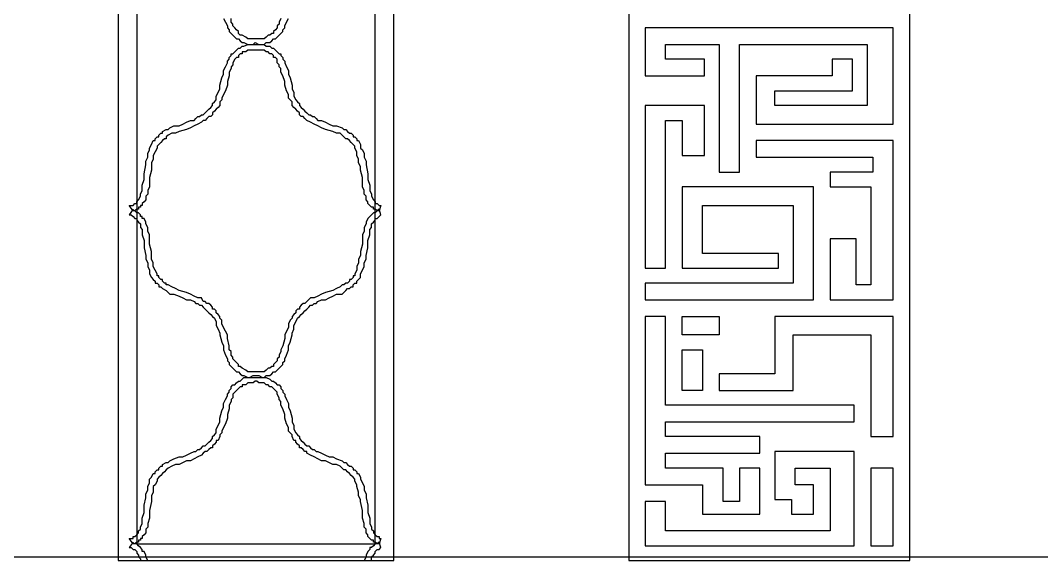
# Model space of a CAD drawing. Extents: x -66030 to 95157, y -13132 to 45879.
# Drawn here: x 16455 to 18611, y 31861 to 33002 of the extents above; entities that cross this region are included whole.
import ezdxf

# ---------------------------------------------------------------- set-up
doc = ezdxf.new("R2010")
doc.units = 0
doc.header["$LTSCALE"] = 100
doc.header["$MEASUREMENT"] = 0
doc.layers.add('3', color=11, linetype='CONTINUOUS')

msp = doc.modelspace()

# ---------------------------------------------------------------- linework, layer by layer
at = {"layer": '3', "color": 2}
msp.add_line((-66009.4, 31868.9), (90873, 31868.9), dxfattribs=at)
at = {"layer": '3'}
for points in [[(17243.3, 36837.3), (16661.3, 36837.3), (16661.3, 31861.1), (17243.3, 31861.1), (17243.3, 36837.3)], [(17243.3, 36837.3), (16661.3, 36837.3), (16661.3, 31861.1), (17243.3, 31861.1), (17243.3, 36837.3)], [(18333.1, 36837.3), (17739.4, 36837.3), (17739.4, 35189), (17739.4, 35157.8), (17739.4, 33540.7), (17739.4, 33509.4), (17739.4, 31861.1), (18333.1, 31861.1), (18333.1, 33509.4), (18333.1, 33540.7), (18333.1, 35157.8), (18333.1, 35189), (18333.1, 36837.3)], [(17204.3, 36798.3), (16700.4, 36798.3), (16700.4, 31896.3), (17204.3, 31896.3), (17204.3, 36798.3)], [(17204.3, 36798.3), (16700.4, 36798.3), (16700.4, 31896.3), (17204.3, 31896.3), (17204.3, 36798.3)], [(17774.5, 32986), (17774.5, 32884.5), (17899.5, 32884.5), (17899.5, 32919.6), (17817.5, 32919.6), (17817.5, 32950.9), (17930.8, 32950.9), (17930.8, 32950.9), (17930.8, 32681.4), (17973.7, 32681.4), (17973.7, 32950.9), (17977.6, 32950.9), (17977.6, 32950.9), (18243.2, 32950.9), (18243.2, 32950.9), (18243.2, 32822), (18239.3, 32822), (18239.3, 32822), (18048, 32822), (18048, 32853.2), (18212, 32853.2), (18212, 32919.6), (18169, 32919.6), (18169, 32884.5), (18008.9, 32884.5), (18008.9, 32782.9), (18297.9, 32782.9), (18297.9, 32986), (17774.5, 32986)], [(16684.8, 32611.1), (16688.7, 32611.1), (16692.6, 32611.1), (16692.6, 32611.1), (16696.5, 32615), (16700.4, 32615), (16700.4, 32618.9), (16704.3, 32622.8), (16704.3, 32622.8), (16708.2, 32630.6), (16708.2, 32634.5), (16712.1, 32642.3), (16712.1, 32646.2), (16712.1, 32654), (16716, 32665.7), (16716, 32677.5), (16719.9, 32697), (16719.9, 32704.8), (16723.8, 32712.6), (16723.8, 32720.4), (16727.7, 32728.2), (16727.7, 32732.1), (16731.6, 32740), (16735.5, 32747.8), (16739.5, 32747.8), (16739.5, 32751.7), (16743.4, 32755.6), (16747.3, 32755.6), (16747.3, 32759.5), (16751.2, 32763.4), (16755.1, 32763.4), (16755.1, 32767.3), (16762.9, 32771.2), (16766.8, 32771.2), (16770.7, 32775.1), (16778.5, 32779), (16790.2, 32779), (16798, 32782.9), (16805.9, 32786.8), (16813.7, 32790.7), (16821.5, 32790.7), (16825.4, 32794.6), (16829.3, 32798.5), (16833.2, 32798.5), (16837.1, 32802.5), (16841, 32802.5), (16844.9, 32806.4), (16848.8, 32810.3), (16852.7, 32814.2), (16856.6, 32818.1), (16860.5, 32822), (16860.5, 32825.9), (16864.4, 32829.8), (16868.3, 32833.7), (16868.3, 32841.5), (16872.3, 32849.3), (16876.2, 32857.1), (16876.2, 32865), (16880.1, 32880.6), (16884, 32888.4), (16884, 32896.2), (16887.9, 32904), (16891.8, 32911.8), (16891.8, 32915.7), (16895.7, 32919.6), (16895.7, 32923.5), (16899.6, 32927.4), (16899.6, 32931.4), (16903.5, 32931.4), (16907.4, 32935.3), (16911.3, 32939.2), (16915.2, 32943.1), (16919.1, 32943.1), (16923, 32947), (16926.9, 32947), (16934.8, 32950.9), (16938.7, 32950.9), (16946.5, 32950.9), (16950.4, 32954.8), (16950.4, 32954.8), (16958.2, 32950.9), (16966, 32950.9), (16969.9, 32950.9), (16973.8, 32947), (16981.6, 32947), (16985.5, 32943.1), (16989.4, 32943.1), (16993.3, 32939.2), (16997.2, 32935.3), (17001.2, 32931.4), (17005.1, 32931.4), (17005.1, 32927.4), (17009, 32923.5), (17009, 32919.6), (17012.9, 32915.7), (17012.9, 32911.8), (17016.8, 32904), (17020.7, 32896.2), (17020.7, 32888.4), (17024.6, 32880.6), (17028.5, 32865), (17028.5, 32857.1), (17032.4, 32849.3), (17032.4, 32841.5), (17036.3, 32833.7), (17040.2, 32829.8), (17044.1, 32825.9), (17044.1, 32822), (17048, 32818.1), (17051.9, 32814.2), (17055.8, 32810.3), (17059.7, 32806.4), (17063.6, 32802.5), (17067.6, 32802.5), (17071.5, 32798.5), (17075.4, 32798.5), (17079.3, 32794.6), (17083.2, 32790.7), (17091, 32790.7), (17098.8, 32786.8), (17106.6, 32782.9), (17114.4, 32779), (17122.2, 32779), (17134, 32775.1), (17137.9, 32771.2), (17141.8, 32771.2), (17145.7, 32767.3), (17149.6, 32763.4), (17153.5, 32763.4), (17157.4, 32759.5), (17157.4, 32755.6), (17161.3, 32755.6), (17165.2, 32751.7), (17165.2, 32747.8), (17169.1, 32747.8), (17173, 32740), (17173, 32732.1), (17176.9, 32728.2), (17180.8, 32720.4), (17180.8, 32712.6), (17184.7, 32704.8), (17184.7, 32697), (17188.6, 32677.5), (17188.6, 32665.7), (17192.5, 32654), (17192.5, 32646.2), (17192.5, 32642.3), (17196.5, 32634.5), (17196.5, 32630.6), (17200.4, 32622.8), (17200.4, 32622.8), (17204.3, 32618.9), (17204.3, 32615), (17208.2, 32615), (17212.1, 32611.1), (17212.1, 32611.1), (17216, 32611.1), (17216, 32611.1), (17212.1, 32599.3), (17208.2, 32599.3), (17208.2, 32599.3), (17204.3, 32603.3), (17200.4, 32603.3), (17200.4, 32607.2), (17196.5, 32607.2), (17192.5, 32611.1), (17192.5, 32611.1), (17188.6, 32615), (17188.6, 32618.9), (17184.7, 32622.8), (17184.7, 32630.6), (17180.8, 32634.5), (17180.8, 32642.3), (17176.9, 32650.1), (17176.9, 32661.8), (17176.9, 32669.7), (17173, 32685.3), (17173, 32693.1), (17169.1, 32700.9), (17169.1, 32708.7), (17165.2, 32716.5), (17165.2, 32724.3), (17161.3, 32732.1), (17161.3, 32736.1), (17157.4, 32740), (17157.4, 32740), (17153.5, 32743.9), (17149.6, 32747.8), (17149.6, 32747.8), (17145.7, 32751.7), (17141.8, 32751.7), (17137.9, 32755.6), (17134, 32759.5), (17130, 32763.4), (17122.2, 32763.4), (17114.4, 32767.3), (17098.8, 32771.2), (17091, 32775.1), (17083.2, 32779), (17075.4, 32782.9), (17067.6, 32786.8), (17059.7, 32790.7), (17059.7, 32790.7), (17055.8, 32794.6), (17051.9, 32798.5), (17048, 32798.5), (17044.1, 32802.5), (17044.1, 32806.4), (17040.2, 32810.3), (17036.3, 32814.2), (17036.3, 32814.2), (17032.4, 32818.1), (17028.5, 32822), (17028.5, 32829.8), (17024.6, 32833.7), (17020.7, 32837.6), (17020.7, 32845.4), (17016.8, 32853.2), (17012.9, 32865), (17012.9, 32872.8), (17009, 32884.5), (17005.1, 32892.3), (17005.1, 32900.1), (17001.2, 32904), (17001.2, 32907.9), (16997.2, 32911.8), (16997.2, 32919.6), (16993.3, 32923.5), (16989.4, 32923.5), (16989.4, 32927.4), (16985.5, 32931.4), (16981.6, 32931.4), (16977.7, 32935.3), (16973.8, 32935.3), (16969.9, 32939.2), (16962.1, 32939.2), (16958.2, 32939.2), (16954.3, 32939.2), (16950.4, 32939.2), (16950.4, 32939.2), (16946.5, 32939.2), (16938.7, 32939.2), (16934.8, 32939.2), (16930.8, 32935.3), (16923, 32935.3), (16923, 32931.4), (16919.1, 32931.4), (16915.2, 32927.4), (16915.2, 32923.5), (16911.3, 32923.5), (16907.4, 32919.6), (16903.5, 32911.8), (16903.5, 32907.9), (16899.6, 32904), (16899.6, 32900.1), (16895.7, 32892.3), (16895.7, 32884.5), (16891.8, 32872.8), (16891.8, 32865), (16887.9, 32853.2), (16884, 32845.4), (16880.1, 32837.6), (16880.1, 32833.7), (16876.2, 32829.8), (16876.2, 32822), (16872.3, 32818.1), (16868.3, 32814.2), (16868.3, 32814.2), (16864.4, 32810.3), (16860.5, 32806.4), (16860.5, 32802.5), (16856.6, 32798.5), (16852.7, 32798.5), (16848.8, 32794.6), (16844.9, 32790.7), (16841, 32790.7), (16837.1, 32786.8), (16829.3, 32782.9), (16821.5, 32779), (16813.7, 32775.1), (16805.9, 32771.2), (16790.2, 32767.3), (16782.4, 32763.4), (16774.6, 32763.4), (16766.8, 32759.5), (16762.9, 32755.6), (16762.9, 32751.7), (16759, 32751.7), (16755.1, 32747.8), (16755.1, 32747.8), (16751.2, 32743.9), (16747.3, 32740), (16747.3, 32740), (16743.4, 32736.1), (16743.4, 32732.1), (16739.5, 32724.3), (16735.5, 32716.5), (16735.5, 32708.7), (16731.6, 32700.9), (16731.6, 32693.1), (16731.6, 32685.3), (16727.7, 32669.7), (16727.7, 32661.8), (16727.7, 32650.1), (16723.8, 32642.3), (16723.8, 32634.5), (16719.9, 32630.6), (16719.9, 32622.8), (16716, 32618.9), (16712.1, 32615), (16712.1, 32611.1), (16708.2, 32611.1), (16708.2, 32607.2), (16704.3, 32607.2), (16704.3, 32603.3), (16700.4, 32603.3), (16696.5, 32599.3), (16692.6, 32599.3), (16692.6, 32599.3), (16684.8, 32611.1)], [(16684.8, 32611.1), (16688.7, 32611.1), (16692.6, 32611.1), (16692.6, 32611.1), (16696.5, 32615), (16700.4, 32615), (16700.4, 32618.9), (16704.3, 32622.8), (16704.3, 32622.8), (16708.2, 32630.6), (16708.2, 32634.5), (16712.1, 32642.3), (16712.1, 32646.2), (16712.1, 32654), (16716, 32665.7), (16716, 32677.5), (16719.9, 32697), (16719.9, 32704.8), (16723.8, 32712.6), (16723.8, 32720.4), (16727.7, 32728.2), (16727.7, 32732.1), (16731.6, 32740), (16735.5, 32747.8), (16739.5, 32747.8), (16739.5, 32751.7), (16743.4, 32755.6), (16747.3, 32755.6), (16747.3, 32759.5), (16751.2, 32763.4), (16755.1, 32763.4), (16755.1, 32767.3), (16762.9, 32771.2), (16766.8, 32771.2), (16770.7, 32775.1), (16778.5, 32779), (16790.2, 32779), (16798, 32782.9), (16805.9, 32786.8), (16813.7, 32790.7), (16821.5, 32790.7), (16825.4, 32794.6), (16829.3, 32798.5), (16833.2, 32798.5), (16837.1, 32802.5), (16841, 32802.5), (16844.9, 32806.4), (16848.8, 32810.3), (16852.7, 32814.2), (16856.6, 32818.1), (16860.5, 32822), (16860.5, 32825.9), (16864.4, 32829.8), (16868.3, 32833.7), (16868.3, 32841.5), (16872.3, 32849.3), (16876.2, 32857.1), (16876.2, 32865), (16880.1, 32880.6), (16884, 32888.4), (16884, 32896.2), (16887.9, 32904), (16891.8, 32911.8), (16891.8, 32915.7), (16895.7, 32919.6), (16895.7, 32923.5), (16899.6, 32927.4), (16899.6, 32931.4), (16903.5, 32931.4), (16907.4, 32935.3), (16911.3, 32939.2), (16915.2, 32943.1), (16919.1, 32943.1), (16923, 32947), (16926.9, 32947), (16934.8, 32950.9), (16938.7, 32950.9), (16946.5, 32950.9), (16950.4, 32954.8), (16950.4, 32954.8), (16950.4, 32954.8), (16950.4, 32954.8), (16950.4, 32954.8), (16958.2, 32950.9), (16966, 32950.9), (16969.9, 32950.9), (16973.8, 32947), (16981.6, 32947), (16985.5, 32943.1), (16989.4, 32943.1), (16993.3, 32939.2), (16997.2, 32935.3), (17001.2, 32931.4), (17005.1, 32931.4), (17005.1, 32927.4), (17009, 32923.5), (17009, 32919.6), (17012.9, 32915.7), (17012.9, 32911.8), (17016.8, 32904), (17020.7, 32896.2), (17020.7, 32888.4), (17024.6, 32880.6), (17028.5, 32865), (17028.5, 32857.1), (17032.4, 32849.3), (17032.4, 32841.5), (17036.3, 32833.7), (17040.2, 32829.8), (17044.1, 32825.9), (17044.1, 32822), (17048, 32818.1), (17051.9, 32814.2), (17055.8, 32810.3), (17059.7, 32806.4), (17063.6, 32802.5), (17067.6, 32802.5), (17071.5, 32798.5), (17075.4, 32798.5), (17079.3, 32794.6), (17083.2, 32790.7), (17091, 32790.7), (17098.8, 32786.8), (17106.6, 32782.9), (17114.4, 32779), (17122.2, 32779), (17134, 32775.1), (17137.9, 32771.2), (17141.8, 32771.2), (17145.7, 32767.3), (17149.6, 32763.4), (17153.5, 32763.4), (17157.4, 32759.5), (17157.4, 32755.6), (17161.3, 32755.6), (17165.2, 32751.7), (17165.2, 32747.8), (17169.1, 32747.8), (17173, 32740), (17173, 32732.1), (17176.9, 32728.2), (17180.8, 32720.4), (17180.8, 32712.6), (17184.7, 32704.8), (17184.7, 32697), (17188.6, 32677.5), (17188.6, 32665.7), (17192.5, 32654), (17192.5, 32646.2), (17192.5, 32642.3), (17196.5, 32634.5), (17196.5, 32630.6), (17200.4, 32622.8), (17200.4, 32622.8), (17204.3, 32618.9), (17204.3, 32615), (17208.2, 32615), (17212.1, 32611.1), (17212.1, 32611.1), (17216, 32611.1), (17216, 32611.1), (17212.1, 32599.3), (17208.2, 32599.3), (17208.2, 32599.3), (17204.3, 32603.3), (17200.4, 32603.3), (17200.4, 32607.2), (17196.5, 32607.2), (17192.5, 32611.1), (17192.5, 32611.1), (17188.6, 32615), (17188.6, 32618.9), (17184.7, 32622.8), (17184.7, 32630.6), (17180.8, 32634.5), (17180.8, 32642.3), (17176.9, 32650.1), (17176.9, 32661.8), (17176.9, 32669.7), (17173, 32685.3), (17173, 32693.1), (17169.1, 32700.9), (17169.1, 32708.7), (17165.2, 32716.5), (17165.2, 32724.3), (17161.3, 32732.1), (17161.3, 32736.1), (17157.4, 32740), (17157.4, 32740), (17153.5, 32743.9), (17149.6, 32747.8), (17149.6, 32747.8), (17145.7, 32751.7), (17141.8, 32751.7), (17137.9, 32755.6), (17134, 32759.5), (17130, 32763.4), (17122.2, 32763.4), (17114.4, 32767.3), (17098.8, 32771.2), (17091, 32775.1), (17083.2, 32779), (17075.4, 32782.9), (17067.6, 32786.8), (17059.7, 32790.7), (17059.7, 32790.7), (17055.8, 32794.6), (17051.9, 32798.5), (17048, 32798.5), (17044.1, 32802.5), (17044.1, 32806.4), (17040.2, 32810.3), (17036.3, 32814.2), (17036.3, 32814.2), (17032.4, 32818.1), (17028.5, 32822), (17028.5, 32829.8), (17024.6, 32833.7), (17020.7, 32837.6), (17020.7, 32845.4), (17016.8, 32853.2), (17012.9, 32865), (17012.9, 32872.8), (17009, 32884.5), (17005.1, 32892.3), (17005.1, 32900.1), (17001.2, 32904), (17001.2, 32907.9), (16997.2, 32911.8), (16997.2, 32919.6), (16993.3, 32923.5), (16989.4, 32923.5), (16989.4, 32927.4), (16985.5, 32931.4), (16981.6, 32931.4), (16977.7, 32935.3), (16973.8, 32935.3), (16969.9, 32939.2), (16962.1, 32939.2), (16958.2, 32939.2), (16954.3, 32939.2), (16950.4, 32939.2), (16950.4, 32939.2), (16950.4, 32939.2), (16946.5, 32939.2), (16938.7, 32939.2), (16934.8, 32939.2), (16930.8, 32935.3), (16923, 32935.3), (16923, 32931.4), (16919.1, 32931.4), (16915.2, 32927.4), (16915.2, 32923.5), (16911.3, 32923.5), (16907.4, 32919.6), (16903.5, 32911.8), (16903.5, 32907.9), (16899.6, 32904), (16899.6, 32900.1), (16895.7, 32892.3), (16895.7, 32884.5), (16891.8, 32872.8), (16891.8, 32865), (16887.9, 32853.2), (16884, 32845.4), (16880.1, 32837.6), (16880.1, 32833.7), (16876.2, 32829.8), (16876.2, 32822), (16872.3, 32818.1), (16868.3, 32814.2), (16868.3, 32814.2), (16864.4, 32810.3), (16860.5, 32806.4), (16860.5, 32802.5), (16856.6, 32798.5), (16852.7, 32798.5), (16848.8, 32794.6), (16844.9, 32790.7), (16841, 32790.7), (16837.1, 32786.8), (16829.3, 32782.9), (16821.5, 32779), (16813.7, 32775.1), (16805.9, 32771.2), (16790.2, 32767.3), (16782.4, 32763.4), (16774.6, 32763.4), (16766.8, 32759.5), (16762.9, 32755.6), (16762.9, 32751.7), (16759, 32751.7), (16755.1, 32747.8), (16755.1, 32747.8), (16751.2, 32743.9), (16747.3, 32740), (16747.3, 32740), (16743.4, 32736.1), (16743.4, 32732.1), (16739.5, 32724.3), (16735.5, 32716.5), (16735.5, 32708.7), (16731.6, 32700.9), (16731.6, 32693.1), (16731.6, 32685.3), (16727.7, 32669.7), (16727.7, 32661.8), (16727.7, 32650.1), (16723.8, 32642.3), (16723.8, 32634.5), (16719.9, 32630.6), (16719.9, 32622.8), (16716, 32618.9), (16712.1, 32615), (16712.1, 32611.1), (16708.2, 32611.1), (16708.2, 32607.2), (16704.3, 32607.2), (16704.3, 32603.3), (16700.4, 32603.3), (16696.5, 32599.3), (16692.6, 32599.3), (16692.6, 32599.3), (16684.8, 32611.1)], [(17774.5, 32822), (17774.5, 32478.3), (17817.5, 32478.3), (17817.5, 32790.7), (17852.7, 32790.7), (17852.7, 32716.5), (17899.5, 32716.5), (17899.5, 32822), (17774.5, 32822)], [(18165.1, 32411.9), (18297.9, 32411.9), (18297.9, 32747.8), (18008.9, 32747.8), (18008.9, 32712.6), (18255, 32712.6), (18255, 32681.4), (18165.1, 32681.4), (18165.1, 32650.1), (18208.1, 32650.1), (18208.1, 32650.1), (18251.1, 32650.1), (18251.1, 32544.7), (18251.1, 32443.1), (18219.8, 32443.1), (18219.8, 32540.8), (18165.1, 32540.8), (18165.1, 32411.9)], [(17774.5, 32447), (17774.5, 32411.9), (18130, 32411.9), (18130, 32650.1), (17852.7, 32650.1), (17852.7, 32478.3), (18055.8, 32478.3), (18055.8, 32509.5), (17895.6, 32509.5), (17895.6, 32611.1), (18087, 32611.1), (18087, 32447), (18083.1, 32447), (17817.5, 32447), (17774.5, 32447)], [(16684.8, 32591.5), (16688.7, 32591.5), (16692.6, 32587.6), (16692.6, 32587.6), (16696.5, 32583.7), (16700.4, 32583.7), (16700.4, 32579.8), (16704.3, 32575.9), (16704.3, 32575.9), (16708.2, 32572), (16708.2, 32564.2), (16712.1, 32560.3), (16712.1, 32552.5), (16712.1, 32548.6), (16716, 32536.9), (16716, 32521.2), (16719.9, 32505.6), (16719.9, 32497.8), (16723.8, 32490), (16723.8, 32482.2), (16727.7, 32474.4), (16727.7, 32466.5), (16731.6, 32458.7), (16735.5, 32454.8), (16739.5, 32450.9), (16739.5, 32447), (16743.4, 32447), (16747.3, 32443.1), (16747.3, 32439.2), (16751.2, 32439.2), (16755.1, 32435.3), (16755.1, 32435.3), (16762.9, 32431.4), (16766.8, 32427.5), (16770.7, 32423.6), (16778.5, 32423.6), (16790.2, 32419.7), (16798, 32415.8), (16805.9, 32411.9), (16813.7, 32411.9), (16821.5, 32408), (16825.4, 32404), (16829.3, 32404), (16833.2, 32400.1), (16837.1, 32400.1), (16841, 32396.2), (16844.9, 32392.3), (16848.8, 32388.4), (16852.7, 32384.5), (16856.6, 32380.6), (16860.5, 32376.7), (16860.5, 32376.7), (16864.4, 32372.8), (16868.3, 32365), (16868.3, 32357.2), (16872.3, 32349.4), (16876.2, 32341.6), (16876.2, 32337.6), (16880.1, 32322), (16884, 32314.2), (16884, 32306.4), (16887.9, 32294.7), (16891.8, 32286.9), (16891.8, 32283), (16895.7, 32279.1), (16895.7, 32275.2), (16899.6, 32271.2), (16899.6, 32271.2), (16903.5, 32267.3), (16907.4, 32263.4), (16911.3, 32259.5), (16915.2, 32259.5), (16919.1, 32255.6), (16923, 32251.7), (16926.9, 32251.7), (16934.8, 32247.8), (16938.7, 32247.8), (16946.5, 32247.8), (16950.4, 32247.8), (16950.4, 32247.8), (16958.2, 32247.8), (16966, 32247.8), (16969.9, 32247.8), (16973.8, 32251.7), (16981.6, 32251.7), (16985.5, 32255.6), (16989.4, 32259.5), (16993.3, 32259.5), (16997.2, 32263.4), (17001.2, 32267.3), (17005.1, 32271.2), (17005.1, 32271.2), (17009, 32275.2), (17009, 32279.1), (17012.9, 32283), (17012.9, 32286.9), (17016.8, 32294.7), (17020.7, 32306.4), (17020.7, 32314.2), (17024.6, 32322), (17028.5, 32337.6), (17028.5, 32341.6), (17032.4, 32349.4), (17032.4, 32357.2), (17036.3, 32365), (17040.2, 32372.8), (17044.1, 32376.7), (17044.1, 32376.7), (17048, 32380.6), (17051.9, 32384.5), (17055.8, 32388.4), (17059.7, 32392.3), (17063.6, 32396.2), (17067.6, 32400.1), (17071.5, 32400.1), (17075.4, 32404), (17079.3, 32404), (17083.2, 32408), (17091, 32411.9), (17098.8, 32411.9), (17106.6, 32415.8), (17114.4, 32419.7), (17122.2, 32423.6), (17134, 32423.6), (17137.9, 32427.5), (17141.8, 32431.4), (17145.7, 32435.3), (17149.6, 32435.3), (17153.5, 32439.2), (17157.4, 32439.2), (17157.4, 32443.1), (17161.3, 32447), (17165.2, 32447), (17165.2, 32450.9), (17169.1, 32454.8), (17173, 32458.7), (17173, 32466.5), (17176.9, 32474.4), (17180.8, 32482.2), (17180.8, 32490), (17184.7, 32497.8), (17184.7, 32505.6), (17188.6, 32521.2), (17188.6, 32536.9), (17192.5, 32548.6), (17192.5, 32552.5), (17192.5, 32560.3), (17196.5, 32564.2), (17196.5, 32572), (17200.4, 32575.9), (17200.4, 32575.9), (17204.3, 32579.8), (17204.3, 32583.7), (17208.2, 32583.7), (17212.1, 32587.6), (17212.1, 32587.6), (17216, 32591.5), (17216, 32591.5), (17212.1, 32603.3), (17208.2, 32599.3), (17208.2, 32599.3), (17204.3, 32595.4), (17200.4, 32595.4), (17200.4, 32595.4), (17196.5, 32591.5), (17192.5, 32587.6), (17192.5, 32587.6), (17188.6, 32583.7), (17188.6, 32583.7), (17184.7, 32575.9), (17184.7, 32572), (17180.8, 32564.2), (17180.8, 32556.4), (17176.9, 32548.6), (17176.9, 32536.9), (17176.9, 32529), (17173, 32513.4), (17173, 32505.6), (17169.1, 32497.8), (17169.1, 32490), (17165.2, 32482.2), (17165.2, 32474.4), (17161.3, 32466.5), (17161.3, 32462.6), (17157.4, 32462.6), (17157.4, 32458.7), (17153.5, 32454.8), (17149.6, 32454.8), (17149.6, 32450.9), (17145.7, 32447), (17141.8, 32447), (17137.9, 32443.1), (17134, 32443.1), (17130, 32439.2), (17122.2, 32435.3), (17114.4, 32431.4), (17098.8, 32427.5), (17091, 32423.6), (17083.2, 32419.7), (17075.4, 32415.8), (17067.6, 32415.8), (17059.7, 32408), (17059.7, 32408), (17055.8, 32404), (17051.9, 32404), (17048, 32400.1), (17044.1, 32396.2), (17044.1, 32392.3), (17040.2, 32392.3), (17036.3, 32388.4), (17036.3, 32384.5), (17032.4, 32380.6), (17028.5, 32376.7), (17028.5, 32372.8), (17024.6, 32368.9), (17020.7, 32361.1), (17020.7, 32353.3), (17016.8, 32345.5), (17012.9, 32337.6), (17012.9, 32329.8), (17009, 32314.2), (17005.1, 32306.4), (17005.1, 32302.5), (17001.2, 32294.7), (17001.2, 32290.8), (16997.2, 32286.9), (16997.2, 32283), (16993.3, 32279.1), (16989.4, 32275.2), (16989.4, 32271.2), (16985.5, 32271.2), (16981.6, 32267.3), (16977.7, 32267.3), (16973.8, 32263.4), (16969.9, 32259.5), (16962.1, 32259.5), (16958.2, 32259.5), (16954.3, 32259.5), (16950.4, 32259.5), (16950.4, 32259.5), (16946.5, 32259.5), (16938.7, 32259.5), (16934.8, 32259.5), (16930.8, 32263.4), (16923, 32267.3), (16923, 32267.3), (16919.1, 32271.2), (16915.2, 32271.2), (16915.2, 32275.2), (16911.3, 32279.1), (16907.4, 32283), (16903.5, 32286.9), (16903.5, 32290.8), (16899.6, 32294.7), (16899.6, 32302.5), (16895.7, 32306.4), (16895.7, 32314.2), (16891.8, 32329.8), (16891.8, 32337.6), (16887.9, 32345.5), (16884, 32353.3), (16880.1, 32361.1), (16880.1, 32368.9), (16876.2, 32372.8), (16876.2, 32376.7), (16872.3, 32380.6), (16868.3, 32384.5), (16868.3, 32388.4), (16864.4, 32392.3), (16860.5, 32392.3), (16860.5, 32396.2), (16856.6, 32400.1), (16852.7, 32404), (16848.8, 32404), (16844.9, 32408), (16841, 32408), (16837.1, 32415.8), (16829.3, 32415.8), (16821.5, 32419.7), (16813.7, 32423.6), (16805.9, 32427.5), (16790.2, 32431.4), (16782.4, 32435.3), (16774.6, 32439.2), (16766.8, 32443.1), (16762.9, 32443.1), (16762.9, 32447), (16759, 32447), (16755.1, 32450.9), (16755.1, 32454.8), (16751.2, 32454.8), (16747.3, 32458.7), (16747.3, 32462.6), (16743.4, 32462.6), (16743.4, 32466.5), (16739.5, 32474.4), (16735.5, 32482.2), (16735.5, 32490), (16731.6, 32497.8), (16731.6, 32505.6), (16731.6, 32513.4), (16727.7, 32529), (16727.7, 32536.9), (16727.7, 32548.6), (16723.8, 32556.4), (16723.8, 32564.2), (16719.9, 32572), (16719.9, 32575.9), (16716, 32583.7), (16712.1, 32583.7), (16712.1, 32587.6), (16708.2, 32587.6), (16708.2, 32591.5), (16704.3, 32595.4), (16704.3, 32595.4), (16700.4, 32595.4), (16696.5, 32599.3), (16692.6, 32599.3), (16692.6, 32603.3), (16684.8, 32591.5)], [(16684.8, 32591.5), (16688.7, 32591.5), (16692.6, 32587.6), (16692.6, 32587.6), (16696.5, 32583.7), (16700.4, 32583.7), (16700.4, 32579.8), (16704.3, 32575.9), (16704.3, 32575.9), (16708.2, 32572), (16708.2, 32564.2), (16712.1, 32560.3), (16712.1, 32552.5), (16712.1, 32548.6), (16716, 32536.9), (16716, 32521.2), (16719.9, 32505.6), (16719.9, 32497.8), (16723.8, 32490), (16723.8, 32482.2), (16727.7, 32474.4), (16727.7, 32466.5), (16731.6, 32458.7), (16735.5, 32454.8), (16739.5, 32450.9), (16739.5, 32447), (16743.4, 32447), (16747.3, 32443.1), (16747.3, 32439.2), (16751.2, 32439.2), (16755.1, 32435.3), (16755.1, 32435.3), (16762.9, 32431.4), (16766.8, 32427.5), (16770.7, 32423.6), (16778.5, 32423.6), (16790.2, 32419.7), (16798, 32415.8), (16805.9, 32411.9), (16813.7, 32411.9), (16821.5, 32408), (16825.4, 32404), (16829.3, 32404), (16833.2, 32400.1), (16837.1, 32400.1), (16841, 32396.2), (16844.9, 32392.3), (16848.8, 32388.4), (16852.7, 32384.5), (16856.6, 32380.6), (16860.5, 32376.7), (16860.5, 32376.7), (16864.4, 32372.8), (16868.3, 32365), (16868.3, 32357.2), (16872.3, 32349.4), (16876.2, 32341.6), (16876.2, 32337.6), (16880.1, 32322), (16884, 32314.2), (16884, 32306.4), (16887.9, 32294.7), (16891.8, 32286.9), (16891.8, 32283), (16895.7, 32279.1), (16895.7, 32275.2), (16899.6, 32271.2), (16899.6, 32271.2), (16903.5, 32267.3), (16907.4, 32263.4), (16911.3, 32259.5), (16915.2, 32259.5), (16919.1, 32255.6), (16923, 32251.7), (16926.9, 32251.7), (16934.8, 32247.8), (16938.7, 32247.8), (16946.5, 32247.8), (16950.4, 32247.8), (16950.4, 32247.8), (16950.4, 32247.8), (16950.4, 32247.8), (16950.4, 32247.8), (16958.2, 32247.8), (16966, 32247.8), (16969.9, 32247.8), (16973.8, 32251.7), (16981.6, 32251.7), (16985.5, 32255.6), (16989.4, 32259.5), (16993.3, 32259.5), (16997.2, 32263.4), (17001.2, 32267.3), (17005.1, 32271.2), (17005.1, 32271.2), (17009, 32275.2), (17009, 32279.1), (17012.9, 32283), (17012.9, 32286.9), (17016.8, 32294.7), (17020.7, 32306.4), (17020.7, 32314.2), (17024.6, 32322), (17028.5, 32337.6), (17028.5, 32341.6), (17032.4, 32349.4), (17032.4, 32357.2), (17036.3, 32365), (17040.2, 32372.8), (17044.1, 32376.7), (17044.1, 32376.7), (17048, 32380.6), (17051.9, 32384.5), (17055.8, 32388.4), (17059.7, 32392.3), (17063.6, 32396.2), (17067.6, 32400.1), (17071.5, 32400.1), (17075.4, 32404), (17079.3, 32404), (17083.2, 32408), (17091, 32411.9), (17098.8, 32411.9), (17106.6, 32415.8), (17114.4, 32419.7), (17122.2, 32423.6), (17134, 32423.6), (17137.9, 32427.5), (17141.8, 32431.4), (17145.7, 32435.3), (17149.6, 32435.3), (17153.5, 32439.2), (17157.4, 32439.2), (17157.4, 32443.1), (17161.3, 32447), (17165.2, 32447), (17165.2, 32450.9), (17169.1, 32454.8), (17173, 32458.7), (17173, 32466.5), (17176.9, 32474.4), (17180.8, 32482.2), (17180.8, 32490), (17184.7, 32497.8), (17184.7, 32505.6), (17188.6, 32521.2), (17188.6, 32536.9), (17192.5, 32548.6), (17192.5, 32552.5), (17192.5, 32560.3), (17196.5, 32564.2), (17196.5, 32572), (17200.4, 32575.9), (17200.4, 32575.9), (17204.3, 32579.8), (17204.3, 32583.7), (17208.2, 32583.7), (17212.1, 32587.6), (17212.1, 32587.6), (17216, 32591.5), (17216, 32591.5), (17212.1, 32603.3), (17208.2, 32599.3), (17208.2, 32599.3), (17204.3, 32595.4), (17200.4, 32595.4), (17200.4, 32595.4), (17196.5, 32591.5), (17192.5, 32587.6), (17192.5, 32587.6), (17188.6, 32583.7), (17188.6, 32583.7), (17184.7, 32575.9), (17184.7, 32572), (17180.8, 32564.2), (17180.8, 32556.4), (17176.9, 32548.6), (17176.9, 32536.9), (17176.9, 32529), (17173, 32513.4), (17173, 32505.6), (17169.1, 32497.8), (17169.1, 32490), (17165.2, 32482.2), (17165.2, 32474.4), (17161.3, 32466.5), (17161.3, 32462.6), (17157.4, 32462.6), (17157.4, 32458.7), (17153.5, 32454.8), (17149.6, 32454.8), (17149.6, 32450.9), (17145.7, 32447), (17141.8, 32447), (17137.9, 32443.1), (17134, 32443.1), (17130, 32439.2), (17122.2, 32435.3), (17114.4, 32431.4), (17098.8, 32427.5), (17091, 32423.6), (17083.2, 32419.7), (17075.4, 32415.8), (17067.6, 32415.8), (17059.7, 32408), (17059.7, 32408), (17055.8, 32404), (17051.9, 32404), (17048, 32400.1), (17044.1, 32396.2), (17044.1, 32392.3), (17040.2, 32392.3), (17036.3, 32388.4), (17036.3, 32384.5), (17032.4, 32380.6), (17028.5, 32376.7), (17028.5, 32372.8), (17024.6, 32368.9), (17020.7, 32361.1), (17020.7, 32353.3), (17016.8, 32345.5), (17012.9, 32337.6), (17012.9, 32329.8), (17009, 32314.2), (17005.1, 32306.4), (17005.1, 32302.5), (17001.2, 32294.7), (17001.2, 32290.8), (16997.2, 32286.9), (16997.2, 32283), (16993.3, 32279.1), (16989.4, 32275.2), (16989.4, 32271.2), (16985.5, 32271.2), (16981.6, 32267.3), (16977.7, 32267.3), (16973.8, 32263.4), (16969.9, 32259.5), (16962.1, 32259.5), (16958.2, 32259.5), (16954.3, 32259.5), (16950.4, 32259.5), (16950.4, 32259.5), (16950.4, 32259.5), (16946.5, 32259.5), (16938.7, 32259.5), (16934.8, 32259.5), (16930.8, 32263.4), (16923, 32267.3), (16923, 32267.3), (16919.1, 32271.2), (16915.2, 32271.2), (16915.2, 32275.2), (16911.3, 32279.1), (16907.4, 32283), (16903.5, 32286.9), (16903.5, 32290.8), (16899.6, 32294.7), (16899.6, 32302.5), (16895.7, 32306.4), (16895.7, 32314.2), (16891.8, 32329.8), (16891.8, 32337.6), (16887.9, 32345.5), (16884, 32353.3), (16880.1, 32361.1), (16880.1, 32368.9), (16876.2, 32372.8), (16876.2, 32376.7), (16872.3, 32380.6), (16868.3, 32384.5), (16868.3, 32388.4), (16864.4, 32392.3), (16860.5, 32392.3), (16860.5, 32396.2), (16856.6, 32400.1), (16852.7, 32404), (16848.8, 32404), (16844.9, 32408), (16841, 32408), (16837.1, 32415.8), (16829.3, 32415.8), (16821.5, 32419.7), (16813.7, 32423.6), (16805.9, 32427.5), (16790.2, 32431.4), (16782.4, 32435.3), (16774.6, 32439.2), (16766.8, 32443.1), (16762.9, 32443.1), (16762.9, 32447), (16759, 32447), (16755.1, 32450.9), (16755.1, 32454.8), (16751.2, 32454.8), (16747.3, 32458.7), (16747.3, 32462.6), (16743.4, 32462.6), (16743.4, 32466.5), (16739.5, 32474.4), (16735.5, 32482.2), (16735.5, 32490), (16731.6, 32497.8), (16731.6, 32505.6), (16731.6, 32513.4), (16727.7, 32529), (16727.7, 32536.9), (16727.7, 32548.6), (16723.8, 32556.4), (16723.8, 32564.2), (16719.9, 32572), (16719.9, 32575.9), (16716, 32583.7), (16712.1, 32583.7), (16712.1, 32587.6), (16708.2, 32587.6), (16708.2, 32591.5), (16704.3, 32595.4), (16704.3, 32595.4), (16700.4, 32595.4), (16696.5, 32599.3), (16692.6, 32599.3), (16692.6, 32603.3), (16684.8, 32591.5)], [(17774.5, 32376.7), (17774.5, 32021.3), (17895.6, 32021.3), (17895.6, 31986.1), (17895.6, 31958.8), (18016.7, 31958.8), (18016.7, 32056.4), (17973.7, 32056.4), (17973.7, 31986.1), (17938.6, 31986.1), (17938.6, 32056.4), (17817.5, 32056.4), (17817.5, 32087.7), (18016.7, 32087.7), (18016.7, 32122.8), (17817.5, 32122.8), (17817.5, 32154.1), (18215.9, 32154.1), (18215.9, 32189.2), (17852.7, 32189.2), (17852.7, 32189.2), (17817.5, 32189.2), (17817.5, 32376.7), (17774.5, 32376.7)], [(17852.7, 32376.7), (17930.8, 32376.7), (17930.8, 32337.6), (17852.7, 32337.6), (17852.7, 32376.7)], [(18297.9, 32122.8), (18297.9, 32376.7), (18048, 32376.7), (18048, 32255.6), (17930.8, 32255.6), (17930.8, 32220.5), (18087, 32220.5), (18087, 32337.6), (18251.1, 32337.6), (18251.1, 32197), (18251.1, 32122.8), (18297.9, 32122.8)], [(17852.7, 32220.5), (17852.7, 32306.4), (17895.6, 32306.4), (17895.6, 32220.5), (17852.7, 32220.5)], [(16684.8, 31908), (16688.7, 31908), (16692.6, 31908), (16692.6, 31911.9), (16696.5, 31911.9), (16700.4, 31915.8), (16700.4, 31915.8), (16704.3, 31919.7), (16704.3, 31923.6), (16708.2, 31927.5), (16708.2, 31931.4), (16712.1, 31939.2), (16712.1, 31943.1), (16712.1, 31951), (16716, 31962.7), (16716, 31978.3), (16719.9, 31993.9), (16719.9, 32001.7), (16723.8, 32009.5), (16723.8, 32017.4), (16727.7, 32025.2), (16727.7, 32033), (16731.6, 32036.9), (16735.5, 32044.7), (16739.5, 32044.7), (16739.5, 32048.6), (16743.4, 32052.5), (16747.3, 32052.5), (16747.3, 32056.4), (16751.2, 32060.3), (16755.1, 32060.3), (16755.1, 32064.2), (16762.9, 32068.1), (16766.8, 32068.1), (16770.7, 32072), (16778.5, 32075.9), (16790.2, 32079.9), (16798, 32079.9), (16805.9, 32083.8), (16813.7, 32087.7), (16821.5, 32091.6), (16825.4, 32091.6), (16829.3, 32095.5), (16833.2, 32095.5), (16837.1, 32099.4), (16841, 32103.3), (16844.9, 32103.3), (16848.8, 32107.2), (16852.7, 32111.1), (16856.6, 32115), (16860.5, 32118.9), (16860.5, 32122.8), (16864.4, 32126.7), (16868.3, 32130.6), (16868.3, 32138.4), (16872.3, 32146.3), (16876.2, 32154.1), (16876.2, 32161.9), (16880.1, 32177.5), (16884, 32185.3), (16884, 32193.1), (16887.9, 32200.9), (16891.8, 32208.7), (16891.8, 32212.7), (16895.7, 32216.6), (16895.7, 32220.5), (16899.6, 32224.4), (16899.6, 32228.3), (16903.5, 32232.2), (16907.4, 32232.2), (16911.3, 32236.1), (16915.2, 32240), (16919.1, 32240), (16923, 32243.9), (16926.9, 32247.8), (16934.8, 32247.8), (16938.7, 32247.8), (16946.5, 32251.7), (16950.4, 32251.7), (16950.4, 32251.7), (16950.4, 32251.7), (16958.2, 32251.7), (16966, 32247.8), (16969.9, 32247.8), (16973.8, 32247.8), (16981.6, 32243.9), (16985.5, 32240), (16989.4, 32240), (16993.3, 32236.1), (16997.2, 32232.2), (17001.2, 32232.2), (17005.1, 32228.3), (17005.1, 32224.4), (17009, 32220.5), (17009, 32216.6), (17012.9, 32212.7), (17012.9, 32208.7), (17016.8, 32200.9), (17020.7, 32193.1), (17020.7, 32185.3), (17024.6, 32177.5), (17028.5, 32161.9), (17028.5, 32154.1), (17032.4, 32146.3), (17032.4, 32138.4), (17036.3, 32130.6), (17040.2, 32126.7), (17044.1, 32122.8), (17044.1, 32118.9), (17048, 32115), (17051.9, 32111.1), (17055.8, 32107.2), (17059.7, 32103.3), (17063.6, 32103.3), (17067.6, 32099.4), (17071.5, 32095.5), (17075.4, 32095.5), (17079.3, 32091.6), (17083.2, 32091.6), (17091, 32087.7), (17098.8, 32083.8), (17106.6, 32079.9), (17114.4, 32079.9), (17122.2, 32075.9), (17134, 32072), (17137.9, 32068.1), (17141.8, 32068.1), (17145.7, 32064.2), (17149.6, 32060.3), (17153.5, 32060.3), (17157.4, 32056.4), (17157.4, 32052.5), (17161.3, 32052.5), (17165.2, 32048.6), (17165.2, 32044.7), (17169.1, 32044.7), (17173, 32036.9), (17173, 32033), (17176.9, 32025.2), (17180.8, 32017.4), (17180.8, 32009.5), (17184.7, 32001.7), (17184.7, 31993.9), (17188.6, 31978.3), (17188.6, 31962.7), (17192.5, 31951), (17192.5, 31943.1), (17192.5, 31939.2), (17196.5, 31931.4), (17196.5, 31927.5), (17200.4, 31923.6), (17200.4, 31919.7), (17204.3, 31915.8), (17204.3, 31915.8), (17208.2, 31911.9), (17212.1, 31911.9), (17212.1, 31908), (17216, 31908), (17216, 31908), (17212.1, 31896.3), (17208.2, 31896.3), (17208.2, 31896.3), (17204.3, 31900.2), (17200.4, 31900.2), (17200.4, 31904.1), (17196.5, 31904.1), (17192.5, 31908), (17192.5, 31908), (17188.6, 31911.9), (17188.6, 31915.8), (17184.7, 31919.7), (17184.7, 31927.5), (17180.8, 31931.4), (17180.8, 31939.2), (17176.9, 31951), (17176.9, 31958.8), (17176.9, 31966.6), (17173, 31986.1), (17173, 31990), (17169.1, 31997.8), (17169.1, 32005.6), (17165.2, 32017.4), (17165.2, 32021.3), (17161.3, 32029.1), (17161.3, 32033), (17157.4, 32036.9), (17157.4, 32036.9), (17153.5, 32040.8), (17149.6, 32044.7), (17149.6, 32044.7), (17145.7, 32048.6), (17141.8, 32052.5), (17137.9, 32052.5), (17134, 32056.4), (17130, 32060.3), (17122.2, 32064.2), (17114.4, 32064.2), (17098.8, 32072), (17091, 32072), (17083.2, 32075.9), (17075.4, 32079.9), (17067.6, 32083.8), (17059.7, 32087.7), (17059.7, 32091.6), (17055.8, 32091.6), (17051.9, 32095.5), (17048, 32099.4), (17044.1, 32099.4), (17044.1, 32103.3), (17040.2, 32107.2), (17036.3, 32111.1), (17036.3, 32115), (17032.4, 32115), (17028.5, 32122.8), (17028.5, 32126.7), (17024.6, 32130.6), (17020.7, 32134.5), (17020.7, 32142.3), (17016.8, 32150.2), (17012.9, 32161.9), (17012.9, 32169.7), (17009, 32181.4), (17005.1, 32189.2), (17005.1, 32197), (17001.2, 32200.9), (17001.2, 32204.8), (16997.2, 32212.7), (16997.2, 32216.6), (16993.3, 32220.5), (16989.4, 32224.4), (16989.4, 32224.4), (16985.5, 32228.3), (16981.6, 32228.3), (16977.7, 32232.2), (16973.8, 32232.2), (16969.9, 32236.1), (16962.1, 32236.1), (16958.2, 32236.1), (16954.3, 32240), (16950.4, 32240), (16950.4, 32240), (16950.4, 32240), (16946.5, 32236.1), (16938.7, 32236.1), (16934.8, 32236.1), (16930.8, 32232.2), (16923, 32232.2), (16923, 32228.3), (16919.1, 32228.3), (16915.2, 32224.4), (16915.2, 32224.4), (16911.3, 32220.5), (16907.4, 32216.6), (16903.5, 32212.7), (16903.5, 32204.8), (16899.6, 32200.9), (16899.6, 32197), (16895.7, 32189.2), (16895.7, 32181.4), (16891.8, 32169.7), (16891.8, 32161.9), (16887.9, 32150.2), (16884, 32142.3), (16880.1, 32134.5), (16880.1, 32130.6), (16876.2, 32126.7), (16876.2, 32122.8), (16872.3, 32115), (16868.3, 32115), (16868.3, 32111.1), (16864.4, 32107.2), (16860.5, 32103.3), (16860.5, 32099.4), (16856.6, 32099.4), (16852.7, 32095.5), (16848.8, 32091.6), (16844.9, 32091.6), (16841, 32087.7), (16837.1, 32083.8), (16829.3, 32079.9), (16821.5, 32075.9), (16813.7, 32072), (16805.9, 32072), (16790.2, 32064.2), (16782.4, 32064.2), (16774.6, 32060.3), (16766.8, 32056.4), (16762.9, 32052.5), (16762.9, 32052.5), (16759, 32048.6), (16755.1, 32044.7), (16755.1, 32044.7), (16751.2, 32040.8), (16747.3, 32036.9), (16747.3, 32036.9), (16743.4, 32033), (16743.4, 32029.1), (16739.5, 32021.3), (16735.5, 32017.4), (16735.5, 32005.6), (16731.6, 31997.8), (16731.6, 31990), (16731.6, 31986.1), (16727.7, 31966.6), (16727.7, 31958.8), (16727.7, 31951), (16723.8, 31939.2), (16723.8, 31931.4), (16719.9, 31927.5), (16719.9, 31919.7), (16716, 31915.8), (16712.1, 31911.9), (16712.1, 31908), (16708.2, 31908), (16708.2, 31904.1), (16704.3, 31904.1), (16704.3, 31900.2), (16700.4, 31900.2), (16696.5, 31896.3), (16692.6, 31896.3), (16692.6, 31896.3), (16684.8, 31908)], [(16684.8, 31908), (16688.7, 31908), (16692.6, 31908), (16692.6, 31911.9), (16696.5, 31911.9), (16700.4, 31915.8), (16700.4, 31915.8), (16704.3, 31919.7), (16704.3, 31923.6), (16708.2, 31927.5), (16708.2, 31931.4), (16712.1, 31939.2), (16712.1, 31943.1), (16712.1, 31951), (16716, 31962.7), (16716, 31978.3), (16719.9, 31993.9), (16719.9, 32001.7), (16723.8, 32009.5), (16723.8, 32017.4), (16727.7, 32025.2), (16727.7, 32033), (16731.6, 32036.9), (16735.5, 32044.7), (16739.5, 32044.7), (16739.5, 32048.6), (16743.4, 32052.5), (16747.3, 32052.5), (16747.3, 32056.4), (16751.2, 32060.3), (16755.1, 32060.3), (16755.1, 32064.2), (16762.9, 32068.1), (16766.8, 32068.1), (16770.7, 32072), (16778.5, 32075.9), (16790.2, 32079.9), (16798, 32079.9), (16805.9, 32083.8), (16813.7, 32087.7), (16821.5, 32091.6), (16825.4, 32091.6), (16829.3, 32095.5), (16833.2, 32095.5), (16837.1, 32099.4), (16841, 32103.3), (16844.9, 32103.3), (16848.8, 32107.2), (16852.7, 32111.1), (16856.6, 32115), (16860.5, 32118.9), (16860.5, 32122.8), (16864.4, 32126.7), (16868.3, 32130.6), (16868.3, 32138.4), (16872.3, 32146.3), (16876.2, 32154.1), (16876.2, 32161.9), (16880.1, 32177.5), (16884, 32185.3), (16884, 32193.1), (16887.9, 32200.9), (16891.8, 32208.7), (16891.8, 32212.7), (16895.7, 32216.6), (16895.7, 32220.5), (16899.6, 32224.4), (16899.6, 32228.3), (16903.5, 32232.2), (16907.4, 32232.2), (16911.3, 32236.1), (16915.2, 32240), (16919.1, 32240), (16923, 32243.9), (16926.9, 32247.8), (16934.8, 32247.8), (16938.7, 32247.8), (16946.5, 32251.7), (16950.4, 32251.7), (16950.4, 32251.7), (16950.4, 32251.7), (16950.4, 32251.7), (16950.4, 32251.7), (16958.2, 32251.7), (16966, 32247.8), (16969.9, 32247.8), (16973.8, 32247.8), (16981.6, 32243.9), (16985.5, 32240), (16989.4, 32240), (16993.3, 32236.1), (16997.2, 32232.2), (17001.2, 32232.2), (17005.1, 32228.3), (17005.1, 32224.4), (17009, 32220.5), (17009, 32216.6), (17012.9, 32212.7), (17012.9, 32208.7), (17016.8, 32200.9), (17020.7, 32193.1), (17020.7, 32185.3), (17024.6, 32177.5), (17028.5, 32161.9), (17028.5, 32154.1), (17032.4, 32146.3), (17032.4, 32138.4), (17036.3, 32130.6), (17040.2, 32126.7), (17044.1, 32122.8), (17044.1, 32118.9), (17048, 32115), (17051.9, 32111.1), (17055.8, 32107.2), (17059.7, 32103.3), (17063.6, 32103.3), (17067.6, 32099.4), (17071.5, 32095.5), (17075.4, 32095.5), (17079.3, 32091.6), (17083.2, 32091.6), (17091, 32087.7), (17098.8, 32083.8), (17106.6, 32079.9), (17114.4, 32079.9), (17122.2, 32075.9), (17134, 32072), (17137.9, 32068.1), (17141.8, 32068.1), (17145.7, 32064.2), (17149.6, 32060.3), (17153.5, 32060.3), (17157.4, 32056.4), (17157.4, 32052.5), (17161.3, 32052.5), (17165.2, 32048.6), (17165.2, 32044.7), (17169.1, 32044.7), (17173, 32036.9), (17173, 32033), (17176.9, 32025.2), (17180.8, 32017.4), (17180.8, 32009.5), (17184.7, 32001.7), (17184.7, 31993.9), (17188.6, 31978.3), (17188.6, 31962.7), (17192.5, 31951), (17192.5, 31943.1), (17192.5, 31939.2), (17196.5, 31931.4), (17196.5, 31927.5), (17200.4, 31923.6), (17200.4, 31919.7), (17204.3, 31915.8), (17204.3, 31915.8), (17208.2, 31911.9), (17212.1, 31911.9), (17212.1, 31908), (17216, 31908), (17216, 31908), (17212.1, 31896.3), (17208.2, 31896.3), (17208.2, 31896.3), (17204.3, 31900.2), (17200.4, 31900.2), (17200.4, 31904.1), (17196.5, 31904.1), (17192.5, 31908), (17192.5, 31908), (17188.6, 31911.9), (17188.6, 31915.8), (17184.7, 31919.7), (17184.7, 31927.5), (17180.8, 31931.4), (17180.8, 31939.2), (17176.9, 31951), (17176.9, 31958.8), (17176.9, 31966.6), (17173, 31986.1), (17173, 31990), (17169.1, 31997.8), (17169.1, 32005.6), (17165.2, 32017.4), (17165.2, 32021.3), (17161.3, 32029.1), (17161.3, 32033), (17157.4, 32036.9), (17157.4, 32036.9), (17153.5, 32040.8), (17149.6, 32044.7), (17149.6, 32044.7), (17145.7, 32048.6), (17141.8, 32052.5), (17137.9, 32052.5), (17134, 32056.4), (17130, 32060.3), (17122.2, 32064.2), (17114.4, 32064.2), (17098.8, 32072), (17091, 32072), (17083.2, 32075.9), (17075.4, 32079.9), (17067.6, 32083.8), (17059.7, 32087.7), (17059.7, 32091.6), (17055.8, 32091.6), (17051.9, 32095.5), (17048, 32099.4), (17044.1, 32099.4), (17044.1, 32103.3), (17040.2, 32107.2), (17036.3, 32111.1), (17036.3, 32115), (17032.4, 32115), (17028.5, 32122.8), (17028.5, 32126.7), (17024.6, 32130.6), (17020.7, 32134.5), (17020.7, 32142.3), (17016.8, 32150.2), (17012.9, 32161.9), (17012.9, 32169.7), (17009, 32181.4), (17005.1, 32189.2), (17005.1, 32197), (17001.2, 32200.9), (17001.2, 32204.8), (16997.2, 32212.7), (16997.2, 32216.6), (16993.3, 32220.5), (16989.4, 32224.4), (16989.4, 32224.4), (16985.5, 32228.3), (16981.6, 32228.3), (16977.7, 32232.2), (16973.8, 32232.2), (16969.9, 32236.1), (16962.1, 32236.1), (16958.2, 32236.1), (16954.3, 32240), (16950.4, 32240), (16950.4, 32240), (16950.4, 32240), (16946.5, 32236.1), (16938.7, 32236.1), (16934.8, 32236.1), (16930.8, 32232.2), (16923, 32232.2), (16923, 32228.3), (16919.1, 32228.3), (16915.2, 32224.4), (16915.2, 32224.4), (16911.3, 32220.5), (16907.4, 32216.6), (16903.5, 32212.7), (16903.5, 32204.8), (16899.6, 32200.9), (16899.6, 32197), (16895.7, 32189.2), (16895.7, 32181.4), (16891.8, 32169.7), (16891.8, 32161.9), (16887.9, 32150.2), (16884, 32142.3), (16880.1, 32134.5), (16880.1, 32130.6), (16876.2, 32126.7), (16876.2, 32122.8), (16872.3, 32115), (16868.3, 32115), (16868.3, 32111.1), (16864.4, 32107.2), (16860.5, 32103.3), (16860.5, 32099.4), (16856.6, 32099.4), (16852.7, 32095.5), (16848.8, 32091.6), (16844.9, 32091.6), (16841, 32087.7), (16837.1, 32083.8), (16829.3, 32079.9), (16821.5, 32075.9), (16813.7, 32072), (16805.9, 32072), (16790.2, 32064.2), (16782.4, 32064.2), (16774.6, 32060.3), (16766.8, 32056.4), (16762.9, 32052.5), (16762.9, 32052.5), (16759, 32048.6), (16755.1, 32044.7), (16755.1, 32044.7), (16751.2, 32040.8), (16747.3, 32036.9), (16747.3, 32036.9), (16743.4, 32033), (16743.4, 32029.1), (16739.5, 32021.3), (16735.5, 32017.4), (16735.5, 32005.6), (16731.6, 31997.8), (16731.6, 31990), (16731.6, 31986.1), (16727.7, 31966.6), (16727.7, 31958.8), (16727.7, 31951), (16723.8, 31939.2), (16723.8, 31931.4), (16719.9, 31927.5), (16719.9, 31919.7), (16716, 31915.8), (16712.1, 31911.9), (16712.1, 31908), (16708.2, 31908), (16708.2, 31904.1), (16704.3, 31904.1), (16704.3, 31900.2), (16700.4, 31900.2), (16696.5, 31896.3), (16692.6, 31896.3), (16692.6, 31896.3), (16684.8, 31908)], [(17774.5, 31986.1), (17774.5, 31892.4), (18215.9, 31892.4), (18215.9, 32091.6), (18048, 32091.6), (18048, 31990), (18083.1, 31990), (18083.1, 31958.8), (18130, 31958.8), (18130, 32021.3), (18090.9, 32021.3), (18090.9, 32056.4), (18130, 32056.4), (18165.1, 32056.4), (18165.1, 32021.3), (18165.1, 31990), (18165.1, 31958.8), (18165.1, 31923.6), (17848.7, 31923.6), (17817.5, 31923.6), (17817.5, 31986.1), (17774.5, 31986.1)], [(18251.1, 31892.4), (18297.9, 31892.4), (18297.9, 32056.4), (18251.1, 32056.4), (18251.1, 31892.4)], [(16684.8, 31888.5), (16688.7, 31888.5), (16692.6, 31884.6), (16692.6, 31884.6), (16696.5, 31884.6), (16700.4, 31880.6), (16700.4, 31876.7), (16704.3, 31872.8), (16704.3, 31868.9), (16708.2, 31865), (16708.2, 31861.1), (16723.8, 31861.1), (16723.8, 31861.1), (16719.9, 31868.9), (16719.9, 31872.8), (16716, 31880.6), (16712.1, 31880.6), (16712.1, 31884.6), (16708.2, 31888.5), (16708.2, 31888.5), (16704.3, 31892.4), (16704.3, 31892.4), (16700.4, 31896.3), (16696.5, 31896.3), (16692.6, 31896.3), (16692.6, 31900.2), (16684.8, 31888.5)], [(16684.8, 31888.5), (16688.7, 31888.5), (16692.6, 31884.6), (16692.6, 31884.6), (16696.5, 31884.6), (16700.4, 31880.6), (16700.4, 31876.7), (16704.3, 31872.8), (16704.3, 31868.9), (16708.2, 31865), (16708.2, 31861.1), (16723.8, 31861.1), (16723.8, 31861.1), (16719.9, 31868.9), (16719.9, 31872.8), (16716, 31880.6), (16712.1, 31880.6), (16712.1, 31884.6), (16708.2, 31888.5), (16708.2, 31888.5), (16704.3, 31892.4), (16704.3, 31892.4), (16700.4, 31896.3), (16696.5, 31896.3), (16692.6, 31896.3), (16692.6, 31900.2), (16684.8, 31888.5)], [(17196.5, 31861.1), (17196.5, 31865), (17196.5, 31868.9), (17200.4, 31872.8), (17204.3, 31876.7), (17204.3, 31880.6), (17208.2, 31884.6), (17212.1, 31884.6), (17212.1, 31884.6), (17216, 31888.5), (17216, 31888.5), (17212.1, 31900.2), (17208.2, 31896.3), (17208.2, 31896.3), (17204.3, 31896.3), (17200.4, 31892.4), (17200.4, 31892.4), (17196.5, 31888.5), (17192.5, 31888.5), (17192.5, 31884.6), (17188.6, 31880.6), (17188.6, 31880.6), (17184.7, 31872.8), (17184.7, 31868.9), (17180.8, 31861.1), (17180.8, 31861.1), (17196.5, 31861.1)], [(17196.5, 31861.1), (17196.5, 31865), (17196.5, 31868.9), (17200.4, 31872.8), (17204.3, 31876.7), (17204.3, 31880.6), (17208.2, 31884.6), (17212.1, 31884.6), (17212.1, 31884.6), (17216, 31888.5), (17216, 31888.5), (17212.1, 31900.2), (17208.2, 31896.3), (17208.2, 31896.3), (17204.3, 31896.3), (17200.4, 31892.4), (17200.4, 31892.4), (17196.5, 31888.5), (17192.5, 31888.5), (17192.5, 31884.6), (17188.6, 31880.6), (17188.6, 31880.6), (17184.7, 31872.8), (17184.7, 31868.9), (17180.8, 31861.1), (17180.8, 31861.1), (17196.5, 31861.1)]]:
    msp.add_lwpolyline(points, close=True, dxfattribs=at)
for points in [[(16884, 33005.6), (16887.9, 32997.8), (16891.8, 32989.9), (16891.8, 32986), (16895.7, 32982.1), (16895.7, 32978.2), (16899.6, 32974.3), (16899.6, 32974.3), (16903.5, 32970.4), (16907.4, 32966.5), (16911.3, 32962.6), (16915.2, 32962.6), (16919.1, 32958.7), (16923, 32954.8), (16926.9, 32954.8), (16934.8, 32950.9), (16938.7, 32950.9), (16946.5, 32950.9), (16950.4, 32950.9), (16950.4, 32950.9), (16958.2, 32950.9), (16966, 32950.9), (16969.9, 32950.9), (16973.8, 32954.8), (16981.6, 32954.8), (16985.5, 32958.7), (16989.4, 32962.6), (16993.3, 32962.6), (16997.2, 32966.5), (17001.2, 32970.4), (17005.1, 32974.3), (17005.1, 32974.3), (17009, 32978.2), (17009, 32982.1), (17012.9, 32986), (17012.9, 32989.9), (17016.8, 32997.8), (17020.7, 33005.6)], [(16884, 33005.6), (16887.9, 32997.8), (16891.8, 32989.9), (16891.8, 32986), (16895.7, 32982.1), (16895.7, 32978.2), (16899.6, 32974.3), (16899.6, 32974.3), (16903.5, 32970.4), (16907.4, 32966.5), (16911.3, 32962.6), (16915.2, 32962.6), (16919.1, 32958.7), (16923, 32954.8), (16926.9, 32954.8), (16934.8, 32950.9), (16938.7, 32950.9), (16946.5, 32950.9), (16950.4, 32950.9), (16950.4, 32950.9), (16950.4, 32950.9), (16950.4, 32950.9), (16950.4, 32950.9), (16958.2, 32950.9), (16966, 32950.9), (16969.9, 32950.9), (16973.8, 32954.8), (16981.6, 32954.8), (16985.5, 32958.7), (16989.4, 32962.6), (16993.3, 32962.6), (16997.2, 32966.5), (17001.2, 32970.4), (17005.1, 32974.3), (17005.1, 32974.3), (17009, 32978.2), (17009, 32982.1), (17012.9, 32986), (17012.9, 32989.9), (17016.8, 32997.8), (17020.7, 33005.6)], [(17005.1, 33005.6), (17001.2, 32997.8), (17001.2, 32993.8), (16997.2, 32989.9), (16997.2, 32986), (16993.3, 32982.1), (16989.4, 32978.2), (16989.4, 32974.3), (16985.5, 32974.3), (16981.6, 32970.4), (16977.7, 32970.4), (16973.8, 32966.5), (16969.9, 32962.6), (16962.1, 32962.6), (16958.2, 32962.6), (16954.3, 32962.6), (16950.4, 32962.6), (16950.4, 32962.6), (16946.5, 32962.6), (16938.7, 32962.6), (16934.8, 32962.6), (16930.8, 32966.5), (16923, 32970.4), (16923, 32970.4), (16919.1, 32970.4), (16915.2, 32974.3), (16915.2, 32978.2), (16911.3, 32982.1), (16907.4, 32986), (16903.5, 32989.9), (16903.5, 32993.8), (16899.6, 32997.8), (16899.6, 33005.6)], [(17005.1, 33005.6), (17001.2, 32997.8), (17001.2, 32993.8), (16997.2, 32989.9), (16997.2, 32986), (16993.3, 32982.1), (16989.4, 32978.2), (16989.4, 32974.3), (16985.5, 32974.3), (16981.6, 32970.4), (16977.7, 32970.4), (16973.8, 32966.5), (16969.9, 32962.6), (16962.1, 32962.6), (16958.2, 32962.6), (16954.3, 32962.6), (16950.4, 32962.6), (16950.4, 32962.6), (16950.4, 32962.6), (16946.5, 32962.6), (16938.7, 32962.6), (16934.8, 32962.6), (16930.8, 32966.5), (16923, 32970.4), (16923, 32970.4), (16919.1, 32970.4), (16915.2, 32974.3), (16915.2, 32978.2), (16911.3, 32982.1), (16907.4, 32986), (16903.5, 32989.9), (16903.5, 32993.8), (16899.6, 32997.8), (16899.6, 33005.6)]]:
    msp.add_lwpolyline(points, dxfattribs=at)

doc.saveas('drawing.dxf')
